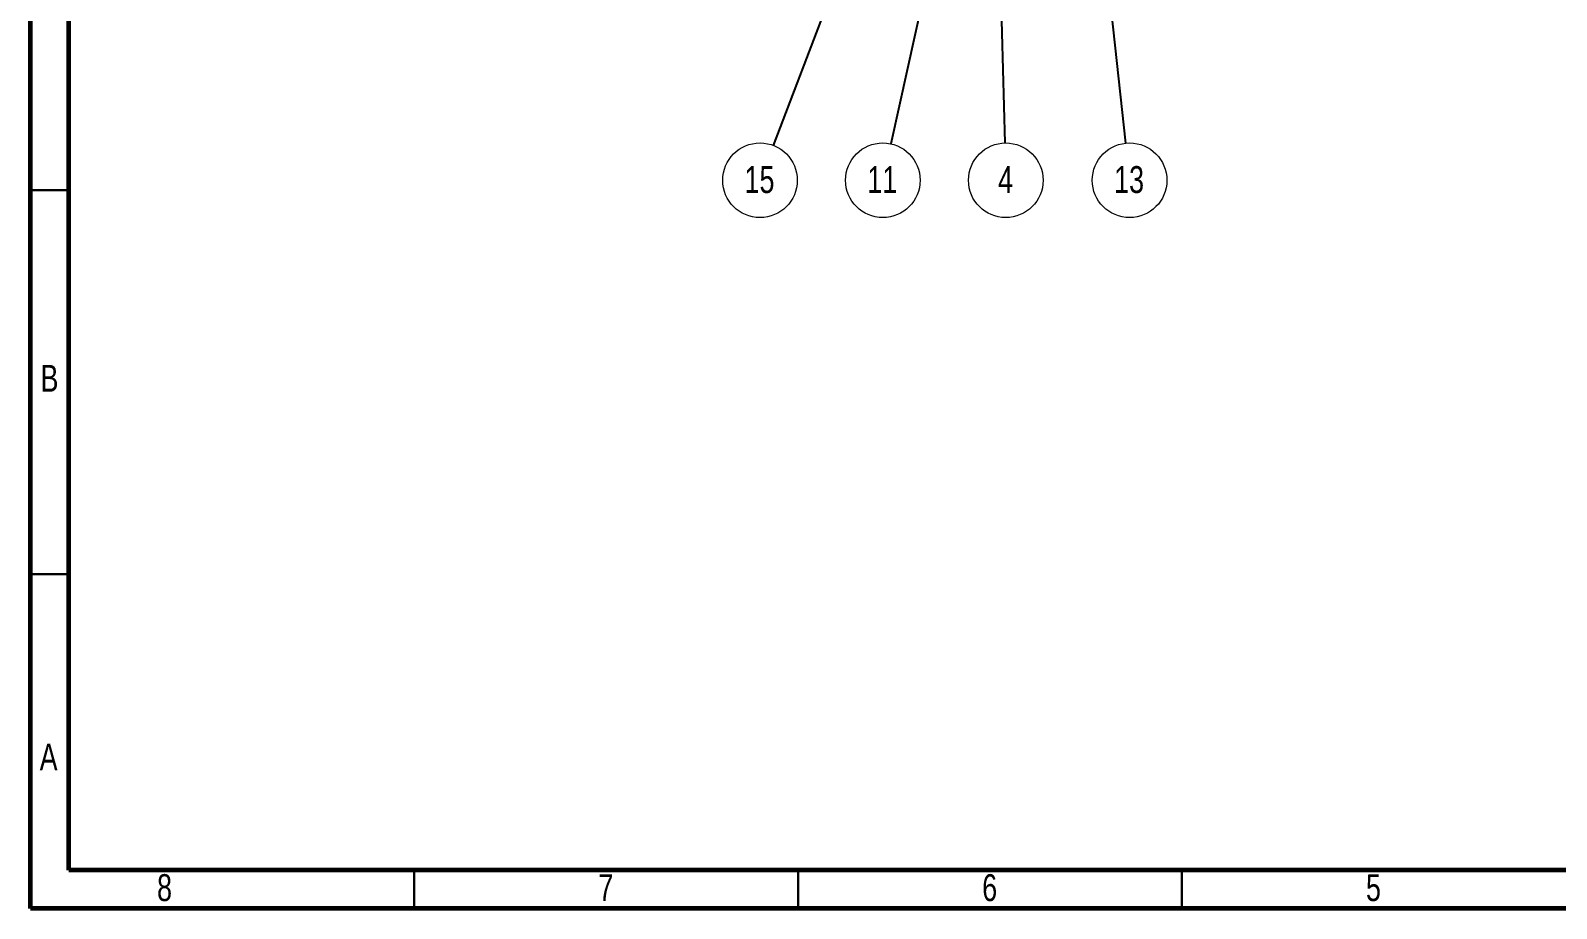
# Model space of a CAD drawing. Header units: millimetres. Extents: x 15 to 415, y 5 to 292.
# Drawn here: x 15 to 213.8, y 5 to 119.3 of the extents above; entities that cross this region are included whole.
import ezdxf

# ---------------------------------------------------------------- set-up
doc = ezdxf.new("R2010")
doc.units = ezdxf.units.MM
doc.styles.add('SLDTEXTSTYLE0', font='TXT', dxfattribs={"width": 0.75})
doc.dimstyles.new('SLDDIMSTYLE0', dxfattribs={"dimtxt": 0.18, "dimasz": 3.302, "dimexe": 0, "dimexo": 0.0625, "dimgap": 0, "dimtad": 0, "dimtih": 1, "dimtoh": 1, "dimdec": 0, "dimrnd": 1e-09, "dimzin": 0, "dimdsep": 46, "dimtxsty": 'Standard', "dimsah": 1, "dimcen": 0.09, "dimadec": 0, "dimazin": 0, "dimtfac": 3.302, "dimtdec": 0, "dimtofl": 0, "dimtmove": 0, "dimatfit": 3, "dimfxl": 1, "dimfrac": 2, "dimtolj": 1, "dimtzin": 0, "dimarcsym": 0})

# ---------------------------------------------------------------- blocks, each defined once
blk = doc.blocks.new('SW_NOTE_5')
at = {"color": 0, "linetype": 'Continuous', "lineweight": 0}
blk.add_circle((0.52, -4.83), 4.86, dxfattribs=at)
at = {"color": 0, "linetype": 'Continuous', "lineweight": 0, "insert": (0.45, -2.99), "char_height": 3.5, "attachment_point": 2, "style": 'SLDTEXTSTYLE0'}
blk.add_mtext('13', dxfattribs=at)
blk = doc.blocks.new('SW_NOTE_6')
at = {"color": 0, "linetype": 'Continuous', "lineweight": 0}
blk.add_circle((0.13, -4.86), 4.86, dxfattribs=at)
at = {"color": 0, "linetype": 'Continuous', "lineweight": 0, "insert": (0.1, -3.02), "char_height": 3.5, "attachment_point": 2, "style": 'SLDTEXTSTYLE0'}
blk.add_mtext('4', dxfattribs=at)
blk = doc.blocks.new('SW_NOTE_7')
at = {"color": 0, "linetype": 'Continuous', "lineweight": 0}
blk.add_circle((-1.05, -4.75), 4.86, dxfattribs=at)
at = {"color": 0, "linetype": 'Continuous', "lineweight": 0, "insert": (-1.12, -2.91), "char_height": 3.5, "attachment_point": 2, "style": 'SLDTEXTSTYLE0'}
blk.add_mtext('11', dxfattribs=at)
blk = doc.blocks.new('SW_NOTE_8')
at = {"color": 0, "linetype": 'Continuous', "lineweight": 0}
blk.add_circle((-1.73, -4.54), 4.86, dxfattribs=at)
at = {"color": 0, "linetype": 'Continuous', "lineweight": 0, "insert": (-1.8, -2.7), "char_height": 3.5, "attachment_point": 2, "style": 'SLDTEXTSTYLE0'}
blk.add_mtext('15', dxfattribs=at)

msp = doc.modelspace()

# ---------------------------------------------------------------- linework, layer by layer
at = {"color": 7, "linetype": 'Continuous', "lineweight": 60}
for p, q in [((15, 5), (15, 292)), ((20, 10), (20, 287)), ((410, 10), (20, 10)), ((415, 5), (15, 5))]:
    msp.add_line(p, q, dxfattribs=at)
at = {"color": 7, "linetype": 'Continuous', "lineweight": 30}
for p, q in [((15, 98.5), (20, 98.5)), ((15, 48.5), (20, 48.5)), ((65, 5), (65, 10)), ((115, 5), (115, 10)), ((165, 5), (165, 10))]:
    msp.add_line(p, q, dxfattribs=at)

# ---------------------------------------------------------------- block references
at = {"color": 7, "linetype": 'Continuous', "lineweight": 0}
for name, p in [('SW_NOTE_8', (111.77, 104.34)), ('SW_NOTE_7', (127.09, 104.55)), ('SW_NOTE_6', (141.93, 104.66)), ('SW_NOTE_5', (157.67, 104.63))]:
    msp.add_blockref(name, p, dxfattribs=at)

# ---------------------------------------------------------------- texts
at = {"color": 7, "linetype": 'Continuous', "lineweight": 0, "char_height": 3.5, "attachment_point": 2, "style": 'SLDTEXTSTYLE0'}
for s, insert in [('B', (17.47, 75.77)), ('A', (17.36, 26.46)), ('8', (32.46, 9.46)), ('7', (89.96, 9.46)), ('6', (139.96, 9.46)), ('5', (189.96, 9.46))]:
    msp.add_mtext(s, dxfattribs=dict(at, insert=insert))

# ---------------------------------------------------------------- leaders
at = {"color": 7, "linetype": 'Continuous', "lineweight": 0}
for points in [[(138.43, 156), (127.09, 104.55)], [(140.54, 155.27), (141.93, 104.66)], [(128.49, 148.31), (111.77, 104.34)], [(153.43, 143.7), (157.67, 104.63)]]:
    msp.add_leader(points, dimstyle='SLDDIMSTYLE0', dxfattribs=at)

doc.saveas('drawing.dxf')
